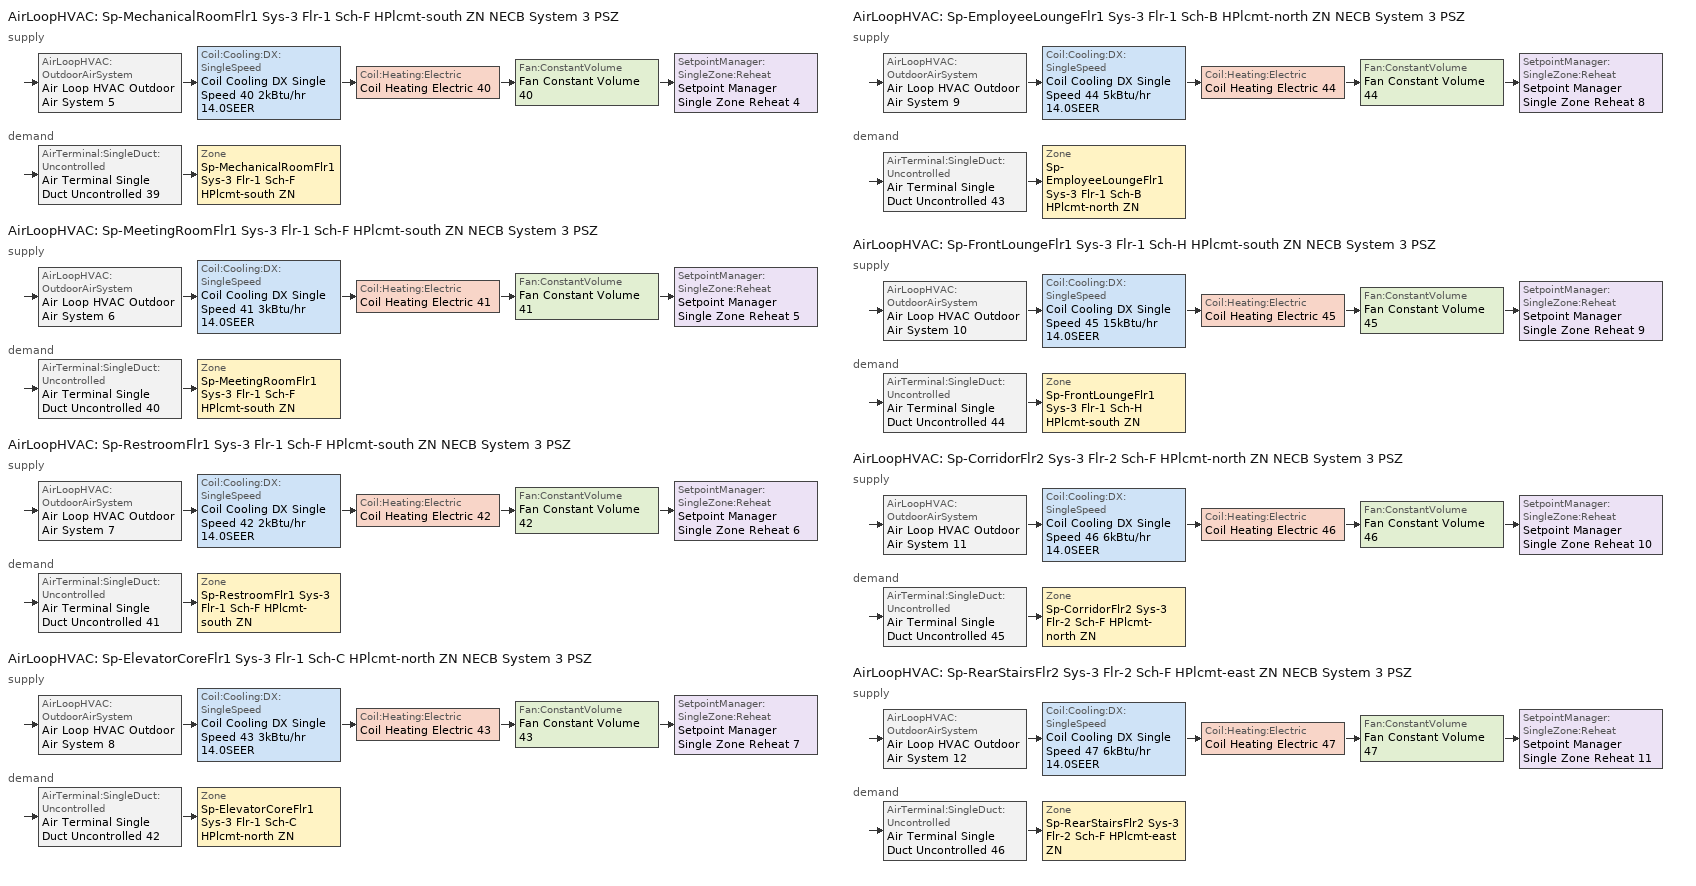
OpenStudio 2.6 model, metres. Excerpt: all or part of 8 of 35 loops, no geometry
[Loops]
AirLoopHVAC 'Sp-MechanicalRoomFlr1 Sys-3 Flr-1 Sch-F HPlcmt-south ZN NECB System 3 PSZ'
 supply: AirLoopHVAC:OutdoorAirSystem 'Air Loop HVAC Outdoor Air System 5' > Coil:Cooling:DX:SingleSpeed 'Coil Cooling DX Single Speed 40 2kBtu/hr 14.0SEER' > Coil:Heating:Electric 'Coil Heating Electric 40' > Fan:ConstantVolume 'Fan Constant Volume 40' > SetpointManager:SingleZone:Reheat 'Setpoint Manager Single Zone Reheat 4'
 demand: AirTerminal:SingleDuct:Uncontrolled 'Air Terminal Single Duct Uncontrolled 39' > Zone 'Sp-MechanicalRoomFlr1 Sys-3 Flr-1 Sch-F HPlcmt-south ZN'
AirLoopHVAC 'Sp-MeetingRoomFlr1 Sys-3 Flr-1 Sch-F HPlcmt-south ZN NECB System 3 PSZ'
 supply: AirLoopHVAC:OutdoorAirSystem 'Air Loop HVAC Outdoor Air System 6' > Coil:Cooling:DX:SingleSpeed 'Coil Cooling DX Single Speed 41 3kBtu/hr 14.0SEER' > Coil:Heating:Electric 'Coil Heating Electric 41' > Fan:ConstantVolume 'Fan Constant Volume 41' > SetpointManager:SingleZone:Reheat 'Setpoint Manager Single Zone Reheat 5'
 demand: AirTerminal:SingleDuct:Uncontrolled 'Air Terminal Single Duct Uncontrolled 40' > Zone 'Sp-MeetingRoomFlr1 Sys-3 Flr-1 Sch-F HPlcmt-south ZN'
AirLoopHVAC 'Sp-RestroomFlr1 Sys-3 Flr-1 Sch-F HPlcmt-south ZN NECB System 3 PSZ'
 supply: AirLoopHVAC:OutdoorAirSystem 'Air Loop HVAC Outdoor Air System 7' > Coil:Cooling:DX:SingleSpeed 'Coil Cooling DX Single Speed 42 2kBtu/hr 14.0SEER' > Coil:Heating:Electric 'Coil Heating Electric 42' > Fan:ConstantVolume 'Fan Constant Volume 42' > SetpointManager:SingleZone:Reheat 'Setpoint Manager Single Zone Reheat 6'
 demand: AirTerminal:SingleDuct:Uncontrolled 'Air Terminal Single Duct Uncontrolled 41' > Zone 'Sp-RestroomFlr1 Sys-3 Flr-1 Sch-F HPlcmt-south ZN'
AirLoopHVAC 'Sp-ElevatorCoreFlr1 Sys-3 Flr-1 Sch-C HPlcmt-north ZN NECB System 3 PSZ'
 supply: AirLoopHVAC:OutdoorAirSystem 'Air Loop HVAC Outdoor Air System 8' > Coil:Cooling:DX:SingleSpeed 'Coil Cooling DX Single Speed 43 3kBtu/hr 14.0SEER' > Coil:Heating:Electric 'Coil Heating Electric 43' > Fan:ConstantVolume 'Fan Constant Volume 43' > SetpointManager:SingleZone:Reheat 'Setpoint Manager Single Zone Reheat 7'
 demand: AirTerminal:SingleDuct:Uncontrolled 'Air Terminal Single Duct Uncontrolled 42' > Zone 'Sp-ElevatorCoreFlr1 Sys-3 Flr-1 Sch-C HPlcmt-north ZN'
AirLoopHVAC 'Sp-EmployeeLoungeFlr1 Sys-3 Flr-1 Sch-B HPlcmt-north ZN NECB System 3 PSZ'
 supply: AirLoopHVAC:OutdoorAirSystem 'Air Loop HVAC Outdoor Air System 9' > Coil:Cooling:DX:SingleSpeed 'Coil Cooling DX Single Speed 44 5kBtu/hr 14.0SEER' > Coil:Heating:Electric 'Coil Heating Electric 44' > Fan:ConstantVolume 'Fan Constant Volume 44' > SetpointManager:SingleZone:Reheat 'Setpoint Manager Single Zone Reheat 8'
 demand: AirTerminal:SingleDuct:Uncontrolled 'Air Terminal Single Duct Uncontrolled 43' > Zone 'Sp-EmployeeLoungeFlr1 Sys-3 Flr-1 Sch-B HPlcmt-north ZN'
AirLoopHVAC 'Sp-FrontLoungeFlr1 Sys-3 Flr-1 Sch-H HPlcmt-south ZN NECB System 3 PSZ'
 supply: AirLoopHVAC:OutdoorAirSystem 'Air Loop HVAC Outdoor Air System 10' > Coil:Cooling:DX:SingleSpeed 'Coil Cooling DX Single Speed 45 15kBtu/hr 14.0SEER' > Coil:Heating:Electric 'Coil Heating Electric 45' > Fan:ConstantVolume 'Fan Constant Volume 45' > SetpointManager:SingleZone:Reheat 'Setpoint Manager Single Zone Reheat 9'
 demand: AirTerminal:SingleDuct:Uncontrolled 'Air Terminal Single Duct Uncontrolled 44' > Zone 'Sp-FrontLoungeFlr1 Sys-3 Flr-1 Sch-H HPlcmt-south ZN'
AirLoopHVAC 'Sp-CorridorFlr2 Sys-3 Flr-2 Sch-F HPlcmt-north ZN NECB System 3 PSZ'
 supply: AirLoopHVAC:OutdoorAirSystem 'Air Loop HVAC Outdoor Air System 11' > Coil:Cooling:DX:SingleSpeed 'Coil Cooling DX Single Speed 46 6kBtu/hr 14.0SEER' > Coil:Heating:Electric 'Coil Heating Electric 46' > Fan:ConstantVolume 'Fan Constant Volume 46' > SetpointManager:SingleZone:Reheat 'Setpoint Manager Single Zone Reheat 10'
 demand: AirTerminal:SingleDuct:Uncontrolled 'Air Terminal Single Duct Uncontrolled 45' > Zone 'Sp-CorridorFlr2 Sys-3 Flr-2 Sch-F HPlcmt-north ZN'
AirLoopHVAC 'Sp-RearStairsFlr2 Sys-3 Flr-2 Sch-F HPlcmt-east ZN NECB System 3 PSZ'
 supply: AirLoopHVAC:OutdoorAirSystem 'Air Loop HVAC Outdoor Air System 12' > Coil:Cooling:DX:SingleSpeed 'Coil Cooling DX Single Speed 47 6kBtu/hr 14.0SEER' > Coil:Heating:Electric 'Coil Heating Electric 47' > Fan:ConstantVolume 'Fan Constant Volume 47' > SetpointManager:SingleZone:Reheat 'Setpoint Manager Single Zone Reheat 11'
 demand: AirTerminal:SingleDuct:Uncontrolled 'Air Terminal Single Duct Uncontrolled 46' > Zone 'Sp-RearStairsFlr2 Sys-3 Flr-2 Sch-F HPlcmt-east ZN'
[Sizing:Zone] Zone Cooling Design Supply Air Temperature Input Method=SupplyAirTemperature; Zone Cooling Design Supply Air Temperature {C}=13; Zone Cooling Design Supply Air Temperature Difference {deltaC}=11.11; Zone Heating Design Supply Air Temperature Input Method=SupplyAirTemperature; Zone Heating Design Supply Air Temperature {C}=43; Zone Heating Design Supply Air Temperature Difference {deltaC}=11.11; Zone Cooling Design Supply Air Humidity Ratio {kg-H2O/kg-air}=0.0085; Zone Heating Design Supply Air Humidity Ratio {kg-H2O/kg-air}=0.008; Zone Heating Sizing Factor=1.3; Zone Cooling Sizing Factor=1.1; Cooling Design Air Flow Method=DesignDay; Heating Design Air Flow Method=DesignDay; Account for Dedicated Outdoor Air System=No; Dedicated Outdoor Air System Control Strategy=NeutralSupplyAir; Dedicated Outdoor Air Low Setpoint Temperature for Design {C}=autosize; Dedicated Outdoor Air High Setpoint Temperature for Design {C}=autosize
Sp-MechanicalRoomFlr1 Sys-3 Flr-1 Sch-F HPlcmt-south ZN; Sp-MeetingRoomFlr1 Sys-3 Flr-1 Sch-F HPlcmt-south ZN; Sp-RestroomFlr1 Sys-3 Flr-1 Sch-F HPlcmt-south ZN; Sp-ElevatorCoreFlr1 Sys-3 Flr-1 Sch-C HPlcmt-north ZN; Sp-EmployeeLoungeFlr1 Sys-3 Flr-1 Sch-B HPlcmt-north ZN; Sp-FrontLoungeFlr1 Sys-3 Flr-1 Sch-H HPlcmt-south ZN; Sp-CorridorFlr2 Sys-3 Flr-2 Sch-F HPlcmt-north ZN; Sp-RearStairsFlr2 Sys-3 Flr-2 Sch-F HPlcmt-east ZN
[Zone equipment]
Sp-MechanicalRoomFlr1 Sys-3 Flr-1 Sch-F HPlcmt-south ZN: Air Terminal Single Duct Uncontrolled 39, Zone HVAC Baseboard Convective Electric 39
Sp-MeetingRoomFlr1 Sys-3 Flr-1 Sch-F HPlcmt-south ZN: Air Terminal Single Duct Uncontrolled 40, Zone HVAC Baseboard Convective Electric 40
Sp-RestroomFlr1 Sys-3 Flr-1 Sch-F HPlcmt-south ZN: Air Terminal Single Duct Uncontrolled 41, Zone HVAC Baseboard Convective Electric 41
Sp-ElevatorCoreFlr1 Sys-3 Flr-1 Sch-C HPlcmt-north ZN: Air Terminal Single Duct Uncontrolled 42, Zone HVAC Baseboard Convective Electric 42
Sp-EmployeeLoungeFlr1 Sys-3 Flr-1 Sch-B HPlcmt-north ZN: Air Terminal Single Duct Uncontrolled 43, Zone HVAC Baseboard Convective Electric 43
Sp-FrontLoungeFlr1 Sys-3 Flr-1 Sch-H HPlcmt-south ZN: Air Terminal Single Duct Uncontrolled 44, Zone HVAC Baseboard Convective Electric 44
Sp-CorridorFlr2 Sys-3 Flr-2 Sch-F HPlcmt-north ZN: Air Terminal Single Duct Uncontrolled 45, Zone HVAC Baseboard Convective Electric 45
Sp-RearStairsFlr2 Sys-3 Flr-2 Sch-F HPlcmt-east ZN: Air Terminal Single Duct Uncontrolled 46, Zone HVAC Baseboard Convective Electric 46
[AirLoopHVAC] Availability Schedule=Always On Discrete; Design Supply Air Flow Rate {m3/s}=AutoSize
Sp-MechanicalRoomFlr1 Sys-3 Flr-1 Sch-F HPlcmt-south ZN NECB System 3 PSZ; Sp-MeetingRoomFlr1 Sys-3 Flr-1 Sch-F HPlcmt-south ZN NECB System 3 PSZ; Sp-RestroomFlr1 Sys-3 Flr-1 Sch-F HPlcmt-south ZN NECB System 3 PSZ; Sp-ElevatorCoreFlr1 Sys-3 Flr-1 Sch-C HPlcmt-north ZN NECB System 3 PSZ; Sp-EmployeeLoungeFlr1 Sys-3 Flr-1 Sch-B HPlcmt-north ZN NECB System 3 PSZ; Sp-FrontLoungeFlr1 Sys-3 Flr-1 Sch-H HPlcmt-south ZN NECB System 3 PSZ; Sp-CorridorFlr2 Sys-3 Flr-2 Sch-F HPlcmt-north ZN NECB System 3 PSZ; Sp-RearStairsFlr2 Sys-3 Flr-2 Sch-F HPlcmt-east ZN NECB System 3 PSZ
[Sizing:System] Type of Load to Size On=Sensible; Design Outdoor Air Flow Rate {m3/s}=Autosize; Minimum System Air Flow Ratio=1; Preheat Design Temperature {C}=7; Preheat Design Humidity Ratio {kg-H2O/kg-Air}=0.008; Precool Design Temperature {C}=13; Precool Design Humidity Ratio {kg-H2O/kg-Air}=0.008; Central Cooling Design Supply Air Temperature {C}=13; Central Heating Design Supply Air Temperature {C}=43; Sizing Option=NonCoincident; 100% Outdoor Air in Cooling=No; 100% Outdoor Air in Heating=No; Central Cooling Design Supply Air Humidity Ratio {kg-H2O/kg-Air}=0.0085; Central Heating Design Supply Air Humidity Ratio {kg-H2O/kg-Air}=0.008; Cooling Design Air Flow Method=DesignDay; Cooling Design Air Flow Rate {m3/s}=0; Heating Design Air Flow Method=DesignDay; Heating Design Air Flow Rate {m3/s}=0; System Outdoor Air Method=ZoneSum; Zone Maximum Outdoor Air Fraction=1; Cooling Supply Air Flow Rate Per Floor Area {m3/s-m2}=0.00996765; Cooling Fraction of Autosized Cooling Supply Air Flow Rate=1; Cooling Supply Air Flow Rate Per Unit Cooling Capacity {m3/s-W}=3.94755e-05; Heating Supply Air Flow Rate Per Floor Area {m3/s-m2}=0.00996765; Heating Fraction of Autosized Heating Supply Air Flow Rate=1; Heating Fraction of Autosized Cooling Supply Air Flow Rate=1; Heating Supply Air Flow Rate Per Unit Heating Capacity {m3/s-W}=3.15882e-05; Cooling Design Capacity Method=CoolingDesignCapacity; Cooling Design Capacity {W}=autosize; Cooling Design Capacity Per Floor Area {W/m2}=234.7; Fraction of Autosized Cooling Design Capacity=1; Heating Design Capacity Method=HeatingDesignCapacity; Heating Design Capacity {W}=autosize; Heating Design Capacity Per Floor Area {W/m2}=157; Fraction of Autosized Heating Design Capacity=1; Central Cooling Capacity Control Method=OnOff
Sp-MechanicalRoomFlr1 Sys-3 Flr-1 Sch-F HPlcmt-south ZN NECB System 3 PSZ; Sp-MeetingRoomFlr1 Sys-3 Flr-1 Sch-F HPlcmt-south ZN NECB System 3 PSZ; Sp-RestroomFlr1 Sys-3 Flr-1 Sch-F HPlcmt-south ZN NECB System 3 PSZ; Sp-ElevatorCoreFlr1 Sys-3 Flr-1 Sch-C HPlcmt-north ZN NECB System 3 PSZ; Sp-EmployeeLoungeFlr1 Sys-3 Flr-1 Sch-B HPlcmt-north ZN NECB System 3 PSZ; Sp-FrontLoungeFlr1 Sys-3 Flr-1 Sch-H HPlcmt-south ZN NECB System 3 PSZ; Sp-CorridorFlr2 Sys-3 Flr-2 Sch-F HPlcmt-north ZN NECB System 3 PSZ; Sp-RearStairsFlr2 Sys-3 Flr-2 Sch-F HPlcmt-east ZN NECB System 3 PSZ
[Fan:ConstantVolume] Availability Schedule=Always On Discrete; Fan Efficiency=0.39975; Pressure Rise {Pa}=640; Maximum Flow Rate {m3/s}=AutoSize; Motor Efficiency=0.615
Fan Constant Volume 40; Fan Constant Volume 41; Fan Constant Volume 42; Fan Constant Volume 43; Fan Constant Volume 44; Fan Constant Volume 45; Fan Constant Volume 46; Fan Constant Volume 47
[Coil:Heating:Electric] Availability Schedule=Always On Discrete
Coil Heating Electric 40; Coil Heating Electric 41; Coil Heating Electric 42; Coil Heating Electric 43; Coil Heating Electric 44; Coil Heating Electric 45; Coil Heating Electric 46; Coil Heating Electric 47
[Coil:Cooling:DX:SingleSpeed] Availability Schedule=Always On Discrete; Rated Total Cooling Capacity {W}=autosize; Rated Sensible Heat Ratio=autosize; Rated COP {W/W}=3.8248; Rated Air Flow Rate {m3/s}=autosize; Rated Evaporator Fan Power Per Volume Flow Rate {W/(m3/s)}=773.3; Total Cooling Capacity Function of Temperature Curve=DXCOOL-NECB2011-REF-CAPFT; Total Cooling Capacity Function of Flow Fraction Curve=DXCOOL-NECB2011-REF-CAPFFLOW; Energy Input Ratio Function of Temperature Curve=DXCOOL-NECB2011-REF-COOLEIRFT; Energy Input Ratio Function of Flow Fraction Curve=DXCOOL-NECB2011-REF-COOLEIRFFLOW; Part Load Fraction Correlation Curve=DXCOOL-NECB2011-REF-COOLPLFFPLR; Condenser Type=AirCooled; Evaporative Condenser Effectiveness=0; Evaporative Condenser Air Flow Rate {m3/s}=Autosize; Evaporative Condenser Pump Rated Power Consumption {W}=Autosize; Crankcase Heater Capacity {W}=0; Maximum Outdoor Dry-Bulb Temperature for Crankcase Heater Operation {C}=0; Basin Heater Capacity {W/K}=0; Basin Heater Setpoint Temperature {C}=10
Coil Cooling DX Single Speed 40 2kBtu/hr 14.0SEER; Coil Cooling DX Single Speed 41 3kBtu/hr 14.0SEER; Coil Cooling DX Single Speed 42 2kBtu/hr 14.0SEER; Coil Cooling DX Single Speed 43 3kBtu/hr 14.0SEER; Coil Cooling DX Single Speed 44 5kBtu/hr 14.0SEER; Coil Cooling DX Single Speed 45 15kBtu/hr 14.0SEER; Coil Cooling DX Single Speed 46 6kBtu/hr 14.0SEER; Coil Cooling DX Single Speed 47 6kBtu/hr 14.0SEER
[Controller:OutdoorAir] Minimum Outdoor Air Flow Rate {m3/s}=autosize; Maximum Outdoor Air Flow Rate {m3/s}=Autosize; Economizer Control Type=NoEconomizer; Economizer Control Action Type=ModulateFlow; Economizer Maximum Limit Dry-Bulb Temperature {C}=28; Economizer Maximum Limit Enthalpy {J/kg}=64000; Economizer Minimum Limit Dry-Bulb Temperature {C}=-100; Lockout Type=NoLockout; Minimum Limit Type=FixedMinimum; Minimum Outdoor Air Schedule=Always On Discrete; High Humidity Control=No; Heat Recovery Bypass Control Type=BypassWhenWithinEconomizerLimits
Name | Controller Mechanical Ventilation
Controller Outdoor Air 5 | Controller Mechanical Ventilation 5
Controller Outdoor Air 6 | Controller Mechanical Ventilation 6
Controller Outdoor Air 7 | Controller Mechanical Ventilation 7
Controller Outdoor Air 8 | Controller Mechanical Ventilation 8
Controller Outdoor Air 9 | Controller Mechanical Ventilation 9
Controller Outdoor Air 10 | Controller Mechanical Ventilation 10
Controller Outdoor Air 11 | Controller Mechanical Ventilation 11
Controller Outdoor Air 12 | Controller Mechanical Ventilation 12
[Controller:MechanicalVentilation] Availability Schedule=Always On Discrete; System Outdoor Air Method=ZoneSum
Controller Mechanical Ventilation 5; Controller Mechanical Ventilation 6; Controller Mechanical Ventilation 7; Controller Mechanical Ventilation 8; Controller Mechanical Ventilation 9; Controller Mechanical Ventilation 10; Controller Mechanical Ventilation 11; Controller Mechanical Ventilation 12
[AirLoopHVAC:OutdoorAirSystem]
Name | Controller
Air Loop HVAC Outdoor Air System 5 | Controller Outdoor Air 5
Air Loop HVAC Outdoor Air System 6 | Controller Outdoor Air 6
Air Loop HVAC Outdoor Air System 7 | Controller Outdoor Air 7
Air Loop HVAC Outdoor Air System 8 | Controller Outdoor Air 8
Air Loop HVAC Outdoor Air System 9 | Controller Outdoor Air 9
Air Loop HVAC Outdoor Air System 10 | Controller Outdoor Air 10
Air Loop HVAC Outdoor Air System 11 | Controller Outdoor Air 11
Air Loop HVAC Outdoor Air System 12 | Controller Outdoor Air 12
[ZoneHVAC:Baseboard:Convective:Electric] Availability Schedule=Always On Discrete; Nominal Capacity {W}=autosize; Efficiency=1
Zone HVAC Baseboard Convective Electric 39; Zone HVAC Baseboard Convective Electric 40; Zone HVAC Baseboard Convective Electric 41; Zone HVAC Baseboard Convective Electric 42; Zone HVAC Baseboard Convective Electric 43; Zone HVAC Baseboard Convective Electric 44; Zone HVAC Baseboard Convective Electric 45; Zone HVAC Baseboard Convective Electric 46
[AirTerminal:SingleDuct:Uncontrolled] Availability Schedule=Always On Discrete; Maximum Air Flow Rate {m3/s}=AutoSize
Air Terminal Single Duct Uncontrolled 39; Air Terminal Single Duct Uncontrolled 40; Air Terminal Single Duct Uncontrolled 41; Air Terminal Single Duct Uncontrolled 42; Air Terminal Single Duct Uncontrolled 43; Air Terminal Single Duct Uncontrolled 44; Air Terminal Single Duct Uncontrolled 45; Air Terminal Single Duct Uncontrolled 46
[SetpointManager:SingleZone:Reheat] Minimum Supply Air Temperature {C}=13; Maximum Supply Air Temperature {C}=43
Name | Control Zone
Setpoint Manager Single Zone Reheat 4 | Sp-MechanicalRoomFlr1 Sys-3 Flr-1 Sch-F HPlcmt-south ZN
Setpoint Manager Single Zone Reheat 5 | Sp-MeetingRoomFlr1 Sys-3 Flr-1 Sch-F HPlcmt-south ZN
Setpoint Manager Single Zone Reheat 6 | Sp-RestroomFlr1 Sys-3 Flr-1 Sch-F HPlcmt-south ZN
Setpoint Manager Single Zone Reheat 7 | Sp-ElevatorCoreFlr1 Sys-3 Flr-1 Sch-C HPlcmt-north ZN
Setpoint Manager Single Zone Reheat 8 | Sp-EmployeeLoungeFlr1 Sys-3 Flr-1 Sch-B HPlcmt-north ZN
Setpoint Manager Single Zone Reheat 9 | Sp-FrontLoungeFlr1 Sys-3 Flr-1 Sch-H HPlcmt-south ZN
Setpoint Manager Single Zone Reheat 10 | Sp-CorridorFlr2 Sys-3 Flr-2 Sch-F HPlcmt-north ZN
Setpoint Manager Single Zone Reheat 11 | Sp-RearStairsFlr2 Sys-3 Flr-2 Sch-F HPlcmt-east ZN
[Schedule:Constant]
Always On Discrete: Value=1
[Curve:Biquadratic] Minimum Value of x=13; Maximum Value of x=24; Minimum Value of y=24; Maximum Value of y=46
Name | Coefficient1 Constant | Coefficient2 x | Coefficient3 x**2 | Coefficient4 y | Coefficient5 y**2 | Coefficient6 x*y
DXCOOL-NECB2011-REF-CAPFT | 0.867905 | 0.0142459 | 0.00055436 | -0.0075575 | 3.3e-05 | -0.0001918
DXCOOL-NECB2011-REF-COOLEIRFT | 0.116936 | 0.0284933 | -0.0004112 | 0.0214108 | 0.00016103 | -0.0006791
[Curve:Quadratic] Coefficient1 Constant=1; Coefficient2 x=0; Coefficient3 x**2=0; Minimum Value of x=0; Maximum Value of x=1
DXCOOL-NECB2011-REF-CAPFFLOW; DXCOOL-NECB2011-REF-COOLEIRFFLOW
[Curve:Cubic]
DXCOOL-NECB2011-REF-COOLPLFFPLR: Coefficient1 Constant=0.0277; Coefficient2 x=4.9151; Coefficient3 x**2=-8.184; Coefficient4 x**3=4.2702; Minimum Value of x=0.7; Maximum Value of x=1
